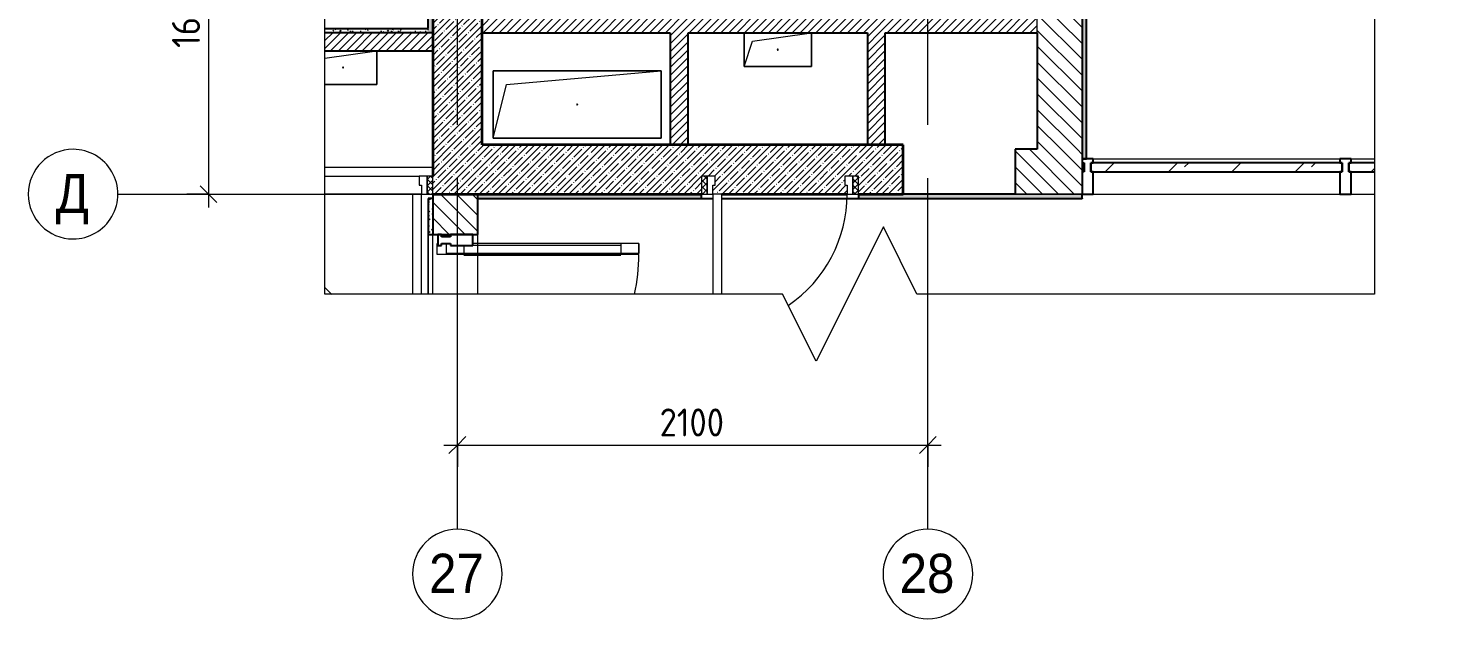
# Model space of a CAD drawing. Header units: millimetres. Extents: x 3991 to 282775, y -8553 to 29560.
# Drawn here: x 276467 to 282775, y 11504 to 14141 of the extents above; entities that cross this region are included whole.
import ezdxf

# ---------------------------------------------------------------- set-up
doc = ezdxf.new("R2010")
doc.units = ezdxf.units.MM
doc.linetypes.add('Осевая', pattern=[1587.5, 317.5, -238.125, 793.75, -238.125])
for name, color, linetype, lineweight in [('A-ANNO-DIMS', 7, 'Continuous', 9), ('A-ANNO-DIMS-50', 7, 'Continuous', 9), ('A-DETL-GENF', 7, 'Continuous', 9), ('A-DOOR', 7, 'Continuous', 9), ('A-DOOR-1', 7, 'Continuous', 15), ('A-DOOR-FRAM', 7, 'Continuous', 15), ('A-DOOR-FRAM-1', 7, 'Continuous', 9), ('A-GENM', 7, 'Continuous', 9), ('A-GLAZ-CURT', 7, 'Continuous', 9), ('A-GLAZ-CURT-1', 7, 'Continuous', 25), ('A-GLAZ-CWMG', 7, 'Continuous', 9), ('A-GLAZ-CWMG-1', 7, 'Continuous', 25), ('A-WALL', 7, 'Continuous', 9), ('I-WALL', 7, 'Continuous', 9), ('Оси', 7, 'Continuous', 9), ('Оси-1', 7, 'Continuous', 20), ('Оси-2', 7, 'Осевая', 9)]:
    doc.layers.add(name, color=color, linetype=linetype, lineweight=lineweight)
for name, color, linetype, lineweight, true_color in [('A-WALL-1', 7, 'Continuous', 25, 0x3c3c3c), ('A-WALL-2', 7, 'Continuous', 35, 0x3c3c3c), ('A-WALL-FNSH-1', 7, 'Continuous', 15, 0x3c3c3c)]:
    doc.layers.add(name, color=color, linetype=linetype, lineweight=lineweight, true_color=true_color)
doc.styles.add('Arial', font='arial.ttf', dxfattribs={"width": 0.9, "height": 175})
doc.styles.add('ISOCPEUR', font='isocpeur.ttf', dxfattribs={"width": 0.9, "height": 125})
doc.dimstyles.new('ISO-2_5_0_9К_БОЛЬШОЙ', dxfattribs={"dimscale": 304.8, "dimtxt": 124.497647, "dimasz": 0.246063, "dimexe": 0.19685, "dimexo": 0.492126, "dimgap": 0, "dimtad": 1, "dimdec": 0, "dimrnd": 10, "dimzin": 0, "dimdsep": 46, "dimtxsty": 'ISOCPEUR', "dimblk1": 'OBLIQUE', "dimblk2": 'OBLIQUE', "dimsah": 1, "dimcen": 0.09, "dimdle": 0.19685, "dimazin": 0, "dimtfac": 1, "dimtdec": 4, "dimtix": 1, "dimtmove": 0, "dimatfit": 3, "dimfxl": 1, "dimtvp": 1, "dimtolj": 1, "dimtzin": 0, "dimarcsym": 2})
pattern_1 = [(135, (179771.86, 0), (-35.35534, -35.35534), [])]
pattern_2 = [(45, (179771.86, 0), (-28.51196, 28.51196), []), (45, (179800.37, 0), (-28.51196, 28.51196), [50.403, -10.081, 1.676, -8.404])]
pattern_3 = [(45, (179771.858, 0), (-17.6776695, 17.6776695), [])]
pattern_4 = [(0, (179771.858, 0), (60.96, 15.24), [5.029, -40.691, 5.029, -40.691, -243.84]), (0, (179771.858, 0), (60.96, 15.24), [-91.44, 5.029, -86.411, 5.029, -40.691, -106.68]), (0, (179771.858, 0), (60.96, 15.24), [-228.6, 5.029, -25.451, 5.029, -71.171]), (120, (179794.718, 7.62), (-43.6782272, 45.1729086), [5.029, -40.691, 5.029, -40.691, -243.84]), (120, (179794.718, 7.62), (-43.6782272, 45.1729086), [-91.44, 5.029, -86.411, 5.029, -40.691, -106.68]), (120, (179794.718, 7.62), (-43.6782272, 45.1729086), [-228.6, 5.029, -25.451, 5.029, -71.171]), (240, (179802.338, 38.1), (-17.2817728, -60.4129086), [5.029, -40.691, 5.029, -40.691, -243.84]), (240, (179802.338, 38.1), (-17.2817728, -60.4129086), [-91.44, 5.029, -86.411, 5.029, -40.691, -106.68]), (240, (179802.338, 38.1), (-17.2817728, -60.4129086), [-228.6, 5.029, -25.451, 5.029, -71.171])]

# ---------------------------------------------------------------- blocks, each defined once
blk = doc.blocks.new('110_Дверь_СКБ_1Ст - д-18 700x2100h_Технический шкаф ЭОМ и СС-23279316-Фрагмент 1_8')
at = {"layer": 'A-DOOR'}
h = blk.add_hatch(dxfattribs=at)
h.set_pattern_fill('FP_211', color=256, style=0, pattern_type=2)
h.set_pattern_definition([(135, (1951.41, 174.685), (-14.14214, -14.14214), []), (225, (1951.41, 174.685), (14.14214, -14.14214), [])])
h.paths.add_polyline_path([(337.5, 110), (337.5, 30), (362.5, 30), (362.5, 110)])
at = {"layer": 'A-DOOR-FRAM-1'}
h = blk.add_hatch(dxfattribs=at)
h.set_pattern_fill('FP_212', color=256, style=0, pattern_type=2)
h.set_pattern_definition([(45, (-171.384, 174.685), (-14.1421, 14.1421), []), (135, (-171.384, 174.685), (-14.1421, -14.1421), [])])
h.paths.add_polyline_path([(-321, 110), (-337.5, 110), (-337.5, 30), (-312.5, 30), (-312.5, 110)])
at = {"layer": 'A-DOOR'}
blk.add_arc((312.5, 110), 600, 124.13076, 180, dxfattribs=at)
at = {"layer": 'A-DOOR-1'}
for p, q in [((272.5, 556.3), (272.5, 110)), ((312.5, 110), (312.5, 556.3)), ((272.5, 110), (312.5, 110))]:
    blk.add_line(p, q, dxfattribs=at)
at = {"layer": 'A-DOOR-FRAM'}
for p, q in [((-312.5, 110), (-337.5, 110)), ((-337.5, 110), (-337.5, 30)), ((-287.5, 110), (-312.5, 110)), ((-312.5, 110), (-312.5, 30)), ((-312.5, 30), (-312.5, 110)), ((-287.5, 70), (-287.5, 110)), ((-277.5, 70), (-287.5, 70)), ((-277.5, 30), (-277.5, 70)), ((312.5, 70), (302.5, 70)), ((302.5, 70), (302.5, 30)), ((312.5, 110), (312.5, 70)), ((337.5, 110), (312.5, 110)), ((337.5, 30), (337.5, 110)), ((362.5, 110), (337.5, 110)), ((337.5, 110), (337.5, 30)), ((362.5, 30), (362.5, 110)), ((-337.5, 30), (-312.5, 30)), ((-312.5, 30), (-277.5, 30)), ((302.5, 30), (337.5, 30)), ((337.5, 30), (362.5, 30))]:
    blk.add_line(p, q, dxfattribs=at)
blk = doc.blocks.new('110_Дверь_СКБ_1Ст - д-18п 700x2100h_Технический шкаф ЭОМ и СС 2-32193184-Фрагмент 1_8')
at = {"layer": 'A-DOOR-FRAM-1'}
h = blk.add_hatch(dxfattribs=at)
h.set_pattern_fill('FP_136', color=256, style=0, pattern_type=2)
h.set_pattern_definition([(45, (-171.384, 124.685), (-14.1421, 14.1421), []), (135, (-171.384, 124.685), (-14.1421, -14.1421), [])])
h.paths.add_polyline_path([(-337.5, 60), (-337.5, -20), (-312.5, -20), (-312.5, 60)])
at = {"layer": 'A-DOOR'}
blk.add_arc((-287.5, 60), 600, 44.04168, 48.24136, dxfattribs=at)
at = {"layer": 'A-DOOR-1'}
for p, q in [((-287.5, 506.3), (-287.5, 60)), ((-247.5, 60), (-247.5, 506.3)), ((-287.5, 60), (-247.5, 60))]:
    blk.add_line(p, q, dxfattribs=at)
at = {"layer": 'A-DOOR-FRAM'}
for p, q in [((-312.5, 60), (-337.5, 60)), ((-337.5, 60), (-337.5, -20)), ((-287.5, 60), (-312.5, 60)), ((-312.5, 60), (-312.5, -20)), ((-312.5, -20), (-312.5, 60)), ((-287.5, 20), (-287.5, 60)), ((-277.5, 20), (-287.5, 20)), ((-277.5, -20), (-277.5, 20)), ((-337.5, -20), (-312.5, -20)), ((-312.5, -20), (-277.5, -20))]:
    blk.add_line(p, q, dxfattribs=at)
at = {"layer": 'A-DOOR-FRAM-1'}
for p, q in [((-247.5, 60), (143.3, 60)), ((143.3, -20), (-277.5, -20))]:
    blk.add_line(p, q, dxfattribs=at)
blk = doc.blocks.new('Прямоугольный импост - Импост структурный с накладкой - 160мм Темный-30756008-Фрагмент 1_8')
at = {"layer": 'A-GLAZ-CWMG-1'}
for p, q in [((-50, 0), (-50, 17)), ((-50, 17), (0, 17)), ((-40, 0), (-50, 0)), ((-40, -40), (-40, 0)), ((0, 0), (-10, 0)), ((-10, 0), (-10, -40)), ((0, 17), (0, 0)), ((-50, -140), (-50, -40)), ((-50, -40), (-40, -40)), ((-10, -40), (0, -40)), ((0, -40), (0, -140)), ((0, -140), (-50, -140))]:
    blk.add_line(p, q, dxfattribs=at)
blk = doc.blocks.new('Системная панель - Стекло - 40мм-32352622-Фрагмент 1_8')
at = {"layer": 'A-GLAZ-CURT'}
h = blk.add_hatch(dxfattribs=at)
h.set_pattern_fill('FP_213', color=256, style=0, pattern_type=2)
h.set_pattern_definition([(225, (103124, 13490), (141.42136, -141.42136), [100, -300]), (225, (103224, 13540), (141.42136, -141.42136), [300, -100]), (225, (103024, 13590), (141.42136, -141.42136), [100, -300])])
h.paths.add_polyline_path([(485, 40), (370.6, 40), (370.6, 0), (485, 0)])
at = {"layer": 'A-GLAZ-CURT-1'}
for p, q in [((485, 40), (370.6, 40)), ((370.6, 0), (485, 0)), ((485, 0), (485, 40))]:
    blk.add_line(p, q, dxfattribs=at)
blk = doc.blocks.new('Прямоугольный импост - Импост структурный с накладкой - 160мм Темный-32352618-Фрагмент 1_8')
at = {"layer": 'A-GLAZ-CWMG'}
for p, q in [((102599, 13557), (102703.4, 13557)), ((102599, 13400), (102703.4, 13400))]:
    blk.add_line(p, q, dxfattribs=at)
blk = doc.blocks.new('Системная панель - Стекло - 40мм-32352614-Фрагмент 1_8')
at = {"layer": 'A-GLAZ-CURT'}
h = blk.add_hatch(dxfattribs=at)
h.set_pattern_fill('FP_214', color=256, style=0, pattern_type=2)
h.set_pattern_definition([(225, (102048.5, 13490), (141.42136, -141.42136), [100, -300]), (225, (102148.5, 13540), (141.42136, -141.42136), [300, -100]), (225, (101948.5, 13590), (141.42136, -141.42136), [100, -300])])
h.paths.add_polyline_path([(-560.5, 40), (-560.5, 0), (560.5, 0), (560.5, 40), (-550.5, 40)])
at = {"layer": 'A-GLAZ-CURT-1'}
for p, q in [((560.5, 40), (-560.5, 40)), ((-560.5, 40), (-560.5, 0)), ((560.5, 0), (560.5, 40)), ((-560.5, 0), (560.5, 0))]:
    blk.add_line(p, q, dxfattribs=at)
blk = doc.blocks.new('Прямоугольный импост - Импост структурный с накладкой - 160мм Темный-32352612-Фрагмент 1_8')
at = {"layer": 'A-GLAZ-CWMG'}
for p, q in [((101448, 13557), (102549, 13557)), ((101448, 13400), (102549, 13400))]:
    blk.add_line(p, q, dxfattribs=at)
blk = doc.blocks.new('Прямоугольный импост - Импост структурный с накладкой - 160мм Темный-30755591-Фрагмент 1_8')
at = {"layer": 'A-GLAZ-CWMG-1'}
for p, q in [((-25, 0), (-25, 17)), ((-25, 17), (25, 17)), ((-15, 0), (-25, 0)), ((-15, -40), (-15, 0)), ((25, 0), (15, 0)), ((15, 0), (15, -40)), ((25, 17), (25, 0)), ((-25, -140), (-25, -40)), ((-25, -40), (-15, -40)), ((15, -40), (25, -40)), ((25, -40), (25, -140)), ((25, -140), (-25, -140))]:
    blk.add_line(p, q, dxfattribs=at)
blk = doc.blocks.new('GM_Отверстие прямоугольное _в плите_ - Отверстие-21606279-Фрагмент 1_8')
at = {"layer": 'A-GENM'}
for p, q in [((-375, -150), (-375, 150)), ((-375, 150), (375, 150)), ((375, 150), (-375, 150)), ((-375, 150), (-375, -150)), ((-315, 90), (375, 150)), ((375, 150), (375, -150)), ((375, -150), (375, 150)), ((-375, -150), (-315, 90)), ((375, -150), (-375, -150)), ((-375, -150), (375, -150))]:
    blk.add_line(p, q, dxfattribs=at)
for start, end in [(360, 180), (180, 360)]:
    blk.add_arc((0, 0), 2.5, start, end, dxfattribs=at)
blk = doc.blocks.new('GM_Отверстие прямоугольное _в плите_ - Отверстие-21620300-Фрагмент 1_8')
at = {"layer": 'A-GENM'}
for p, q in [((-80.8, 42), (150, 75)), ((150, 75), (150, -75)), ((150, -75), (150, 75)), ((150, -75), (-80.8, -75)), ((-80.8, -75), (150, -75))]:
    blk.add_line(p, q, dxfattribs=at)
for start, end in [(360, 180), (180, 360)]:
    blk.add_arc((0, 0), 2.5, start, end, dxfattribs=at)
blk = doc.blocks.new('GM_Отверстие прямоугольное _в плите_ - Отверстие-V337-Фрагмент 1_8')
at = {"layer": 'A-GENM'}
for p, q in [((-150, -75), (-150, 75)), ((-150, 75), (-150, -75)), ((-112.5, 37.5), (150, 75)), ((150, 75), (150, -75)), ((150, -75), (150, 75)), ((-150, -75), (-112.5, 37.5)), ((150, -75), (-150, -75)), ((-150, -75), (150, -75))]:
    blk.add_line(p, q, dxfattribs=at)
for start, end in [(360, 180), (180, 360)]:
    blk.add_arc((0, 0), 2.5, start, end, dxfattribs=at)
blk = doc.blocks.new('Дверь_Витражная_остекление_ - ВВ-7 остекление-32349468-Фрагмент 1_8')
at = {"layer": 'A-DETL-GENF'}
for p, q in [((865, -880), (865, -20)), ((865, -20), (865, -880)), ((856, -800), (856, -100)), ((900, -100), (865, -100)), ((900, -800), (900, -140)), ((910, -880), (910, -140)), ((910, -880), (910, -140)), ((910, -800), (865, -800)), ((910, -880), (865, -880)), ((865, -880), (910, -880))]:
    blk.add_line(p, q, dxfattribs=at)
at = {"layer": 'A-DOOR'}
blk.add_line((860, -880), (860, -20), dxfattribs=at)
blk.add_arc((860, -20), 860, 258.14722, 270, dxfattribs=at)
at = {"layer": 'A-DOOR-1'}
for p, q in [((860, 20), (910, 20)), ((860, -20), (860, 20)), ((910, 20), (910, 17)), ((910, -20), (860, -20))]:
    blk.add_line(p, q, dxfattribs=at)
blk = doc.blocks.new('Прямоугольный импост - Импост структурный с накладкой - 160мм Темный-32348142-Фрагмент 1_8')
at = {"layer": 'A-GLAZ-CWMG-1'}
for p, q in [((0, 17), (-50, 17)), ((-50, 17), (-50, 0)), ((-50, 0), (-40, 0)), ((-40, 0), (-40, -40)), ((-10, -40), (-10, 0)), ((-10, 0), (0, 0)), ((0, 0), (0, 17)), ((-40, -40), (-50, -40)), ((-50, -40), (-50, -140)), ((0, -40), (-10, -40)), ((0, -140), (0, -40)), ((-50, -140), (0, -140))]:
    blk.add_line(p, q, dxfattribs=at)
blk = doc.blocks.new('DET_L_Линия разрыва - М100-30712819-Фрагмент 1_8')
at = {"layer": 'A-DETL-GENF'}
for p, q in [((2493.3, -300), (2793.3, 300)), ((2793.3, 300), (2943.3, 0)), ((0, 0), (2343.3, 0)), ((2343.3, 0), (2493.3, -300)), ((2943.3, 0), (5286.6, 0))]:
    blk.add_line(p, q, dxfattribs=at)
blk = doc.blocks.new('DET_L_Линия разрыва - М100-30712737-Фрагмент 1_8')
at = {"layer": 'A-DETL-GENF'}
for p, q in [((2192.1, -300), (2492.1, 300)), ((2492.1, 300), (2642.1, 0)), ((0, 0), (2042.1, 0)), ((2042.1, 0), (2192.1, -300)), ((2642.1, 0), (4684.2, 0))]:
    blk.add_line(p, q, dxfattribs=at)
blk = doc.blocks.new('DET_L_Линия разрыва - М100-30712943-Фрагмент 1_8')
at = {"layer": 'A-DETL-GENF'}
for p, q in [((2690, 300), (2540, 0)), ((2990, -300), (2690, 300)), ((2540, 0), (393.4, 0)), ((3140, 0), (2990, -300)), ((5680, 0), (3140, 0))]:
    blk.add_line(p, q, dxfattribs=at)
blk = doc.blocks.new('Ось сетки - D8-29747960-Фрагмент 1_8')
at = {"layer": 'Оси-1'}
for start, end in [(360, 180), (180, 360)]:
    blk.add_arc((0, 0), 4, start, end, dxfattribs=at)
blk = doc.blocks.new('DIMBLOCK113-Фрагмент 1_8')
at = {"layer": 'A-ANNO-DIMS-50', "lineweight": 20}
for p, q in [((277271.6, 15000), (277234.1, 15037.5)), ((277271.6, 15000), (277309.1, 14962.5)), ((277271.6, 13400), (277234.1, 13437.5)), ((277271.6, 13400), (277309.1, 13362.5))]:
    blk.add_line(p, q, dxfattribs=at)
at = {"layer": 'A-ANNO-DIMS-50'}
for p, q in [((277174.7, 15000), (277331.6, 15000)), ((277271.6, 15000), (277174.7, 15000)), ((277271.6, 15000), (277271.6, 13340)), ((277174.7, 13400), (277331.6, 13400)), ((277271.6, 13400), (277174.7, 13400))]:
    blk.add_line(p, q, dxfattribs=at)
at = {"layer": 'A-ANNO-DIMS-50', "color": 0, "insert": (277108.3, 14052.8), "char_height": 125, "width": 353.382, "attachment_point": 1, "rotation": 90, "line_spacing_factor": 1.149209, "style": 'ISOCPEUR'}
blk.add_mtext('1600', dxfattribs=at)
blk = doc.blocks.new('_Oblique')
at = {"color": 0, "linetype": 'ByBlock', "lineweight": -2}
blk.add_line((-0.5, -0.5), (0.5, 0.5), dxfattribs=at)
blk = doc.blocks.new('DIMBLOCK114-Фрагмент 1_8')
at = {"layer": 'A-ANNO-DIMS-50'}
for p, q in [((278381.9, 12182.8), (278381.9, 12339.7)), ((280481.9, 12182.8), (280481.9, 12339.7)), ((278321.9, 12279.7), (280541.9, 12279.7)), ((278381.9, 12279.7), (278381.9, 12182.8)), ((280481.9, 12279.7), (280481.9, 12182.8))]:
    blk.add_line(p, q, dxfattribs=at)
at = {"layer": 'A-ANNO-DIMS-50', "lineweight": 20}
for p, q in [((278381.9, 12279.7), (278419.4, 12317.2)), ((280481.9, 12279.7), (280519.4, 12317.2)), ((278381.9, 12279.7), (278344.4, 12242.2)), ((280481.9, 12279.7), (280444.4, 12242.2))]:
    blk.add_line(p, q, dxfattribs=at)
at = {"layer": 'A-ANNO-DIMS-50', "color": 0, "insert": (279284.6, 12443.1), "char_height": 125, "width": 353.382, "attachment_point": 1, "line_spacing_factor": 1.149209, "style": 'ISOCPEUR'}
blk.add_mtext('2100', dxfattribs=at)

msp = doc.modelspace()

# ---------------------------------------------------------------- hatches: boundary and pattern name
at = {"layer": 'I-WALL'}
h = msp.add_hatch(dxfattribs=at)
h.set_pattern_fill('FP_13', color=256, style=0, pattern_type=2)
h.set_pattern_definition(pattern_4)
h.paths.add_polyline_path([(281186.4, 13557), (281189.9, 13557), (281189.9, 15050), (281177.9, 15050), (281177.9, 15045), (281169.9, 15045), (281169.9, 13557)])
h.paths.add_polyline_path([(281189.9, 16175), (281189.9, 17750), (281169.9, 17750), (281169.9, 16205), (281177.9, 16205), (281177.9, 16175)])
h = msp.add_hatch(dxfattribs=at)
h.set_pattern_fill('FP_12', color=256, style=0, pattern_type=2)
h.set_pattern_definition(pattern_1)
h.paths.add_polyline_path([(281169.9, 13600), (281169.9, 15075), (280969.9, 15075), (280969.9, 13600)])
h.paths.add_polyline_path([(280969.9, 16175), (281169.9, 16175), (281169.9, 17530), (280969.9, 17530), (280969.9, 16205)])
h = msp.add_hatch(dxfattribs=at)
h.set_pattern_fill('FP_4', color=256, style=0, pattern_type=2)
h.set_pattern_definition(pattern_2)
h.paths.add_polyline_path([(278491.9, 13620), (278491.9, 15830), (278271.9, 15830), (278271.9, 13620)])
h = msp.add_hatch(dxfattribs=at)
h.set_pattern_fill('FP_13', color=256, style=0, pattern_type=2)
h.set_pattern_definition(pattern_4)
h.paths.add_polyline_path([(278271.9, 14120), (278271.9, 15590), (278251.9, 15590), (278251.9, 14120)])
h = msp.add_hatch(dxfattribs=at)
h.set_pattern_fill('FP_1', color=256, style=0, pattern_type=2)
h.set_pattern_definition(pattern_3)
h.paths.add_polyline_path([(280211.9, 14120), (280969.9, 14120), (280969.9, 14200), (278491.9, 14200), (278491.9, 14120), (280155.3, 14120)])
h = msp.add_hatch(dxfattribs=at)
h.set_pattern_fill('FP_13', color=256, style=0, pattern_type=2)
h.set_pattern_definition(pattern_4)
h.paths.add_polyline_path([(277791.1, 14120), (278251.9, 14120), (278251.9, 14140), (277791.1, 14140), (277791.1, 14134.8)])
h = msp.add_hatch(dxfattribs=at)
h.set_pattern_fill('FP_1', color=256, style=0, pattern_type=2)
h.set_pattern_definition(pattern_3)
h.paths.add_polyline_path([(277791.1, 14040), (278271.9, 14040), (278271.9, 14120), (277791.1, 14120), (277791.1, 14071.9)])
h = msp.add_hatch(dxfattribs=at)
h.set_pattern_fill('FP_1', color=256, style=0, pattern_type=2)
h.set_pattern_definition(pattern_3)
h.paths.add_polyline_path([(279331.9, 13620), (279411.9, 13620), (279411.9, 14120), (279331.9, 14120), (279331.9, 13638.3)])
h = msp.add_hatch(dxfattribs=at)
h.set_pattern_fill('FP_1', color=256, style=0, pattern_type=2)
h.set_pattern_definition(pattern_3)
h.paths.add_polyline_path([(280211.9, 13620), (280291.9, 13620), (280291.9, 14120), (280211.9, 14120), (280211.9, 13961.5)])
h = msp.add_hatch(dxfattribs=at)
h.set_pattern_fill('FP_4', color=256, style=0, pattern_type=2)
h.set_pattern_definition(pattern_2)
h.paths.add_polyline_path([(280171.9, 13400), (280371.9, 13400), (280371.9, 13620), (278271.9, 13620), (278271.9, 13400), (279471.9, 13400), (279471.9, 13480), (279531.9, 13480), (279531.9, 13440), (279521.9, 13440), (279521.9, 13400), (280121.9, 13400), (280121.9, 13440), (280111.9, 13440), (280111.9, 13480), (280171.9, 13480), (280171.9, 13442.3)])
h = msp.add_hatch(dxfattribs=at)
h.set_pattern_fill('FP_12', color=256, style=0, pattern_type=2)
h.set_pattern_definition(pattern_1)
h.paths.add_polyline_path([(280969.9, 13400), (281169.9, 13400), (281169.9, 13600), (280871.9, 13600), (280871.9, 13400)])
h = msp.add_hatch(dxfattribs=at)
h.set_pattern_fill('FP_13', color=256, style=0, pattern_type=2)
h.set_pattern_definition(pattern_4)
h.paths.add_polyline_path([(278271.9, 13220), (278271.9, 13380), (278251.9, 13380), (278251.9, 13220)])
h = msp.add_hatch(dxfattribs=at)
h.set_pattern_fill('FP_12', color=256, style=0, pattern_type=2)
h.set_pattern_definition(pattern_1)
h.paths.add_polyline_path([(278471.9, 13220), (278471.9, 13400), (278271.9, 13400), (278271.9, 13220)])
h = msp.add_hatch(dxfattribs=at)
h.set_pattern_fill('FP_13', color=256, style=0, pattern_type=2)
h.set_pattern_definition(pattern_4)
h.paths.add_polyline_path([(280371.9, 13380), (281170.9, 13380), (281170.9, 13400), (280171.9, 13400), (280171.9, 13380), (280211.9, 13380)])
h.paths.add_polyline_path([(279471.9, 13380), (279471.9, 13400), (278471.9, 13400), (278471.9, 13380), (279411.9, 13380)])

# ---------------------------------------------------------------- linework, layer by layer
at = {"layer": 'A-WALL'}
for p, q in [((280969.9, 14120), (280969.9, 14200)), ((280871.9, 13400), (281169.9, 13400)), ((281169.9, 13400), (280871.9, 13400))]:
    msp.add_line(p, q, dxfattribs=at)
at = {"layer": 'A-WALL-1'}
for p, q in [((278251.9, 14140), (278251.9, 15590)), ((281169.9, 15045), (281169.9, 13400)), ((281189.9, 13557), (281189.9, 15050)), ((277791.1, 14140), (278251.9, 14140)), ((278271.9, 14120), (277791.1, 14120)), ((278491.9, 14120), (279331.9, 14120)), ((279331.9, 14120), (279331.9, 13620)), ((279411.9, 14120), (280211.9, 14120)), ((279411.9, 13620), (279411.9, 14120)), ((280211.9, 14120), (280211.9, 13620)), ((280291.9, 14120), (280969.9, 14120)), ((280291.9, 13620), (280291.9, 14120)), ((280969.9, 14120), (280969.9, 13600)), ((277791.1, 14040), (278271.9, 14040)), ((280969.9, 13600), (280871.9, 13600)), ((280871.9, 13600), (280871.9, 13400)), ((281169.9, 13557), (281189.9, 13557)), ((278271.9, 13380), (278251.9, 13380)), ((278251.9, 13380), (278251.9, 13220)), ((278271.9, 13400), (278271.9, 13220)), ((279471.9, 13400), (278271.9, 13400)), ((278471.9, 13400), (278471.9, 13220)), ((278471.9, 13380), (279471.9, 13380)), ((279471.9, 13380), (279471.9, 13400)), ((280871.9, 13400), (280171.9, 13400)), ((280171.9, 13400), (280171.9, 13380)), ((280171.9, 13380), (281169.9, 13380)), ((281170.9, 13400), (281169.9, 13400)), ((281169.9, 13380), (281169.9, 13379)), ((281169.9, 13379), (281170.9, 13379)), ((281170.9, 13379), (281170.9, 13400)), ((278251.9, 13220), (278271.9, 13220)), ((278271.9, 13220), (278471.9, 13220))]:
    msp.add_line(p, q, dxfattribs=at)
at = {"layer": 'A-WALL-2'}
for p, q in [((278491.9, 13620), (278491.9, 15830)), ((278271.9, 15610), (278271.9, 13480)), ((280371.9, 13620), (278491.9, 13620)), ((280371.9, 13400), (280371.9, 13620)), ((278271.9, 13400), (279471.9, 13400)), ((279561.9, 13400), (280121.9, 13400)), ((280171.9, 13400), (280371.9, 13400))]:
    msp.add_line(p, q, dxfattribs=at)
at = {"layer": 'A-WALL-FNSH-1'}
for p, q in [((281190.9, 13557), (281190.9, 15075)), ((281189.9, 13557), (281190.9, 13557)), ((278250.9, 13380), (278250.9, 12953.7)), ((278251.9, 13380), (278250.9, 13380)), ((278481.9, 13380), (278481.9, 13379)), ((278481.9, 13379), (279521.9, 13379)), ((279521.9, 13380), (279471.9, 13380)), ((280171.9, 13380), (279561.9, 13380)), ((279561.9, 13379), (281169.9, 13379)), ((278251.9, 12953.7), (278251.9, 13220))]:
    msp.add_line(p, q, dxfattribs=at)
at = {"layer": 'I-WALL'}
for p, q in [((277791.1, 13520), (278271.9, 13520)), ((278271.9, 12953.7), (278271.9, 13220)), ((278471.9, 13220), (278471.9, 12953.7))]:
    msp.add_line(p, q, dxfattribs=at)
at = {"layer": 'Оси'}
for p, q in [((276866.8, 13400), (278116.8, 13400)), ((281225.3, 13400), (282475.3, 13400)), ((278381.9, 11904.3), (278381.9, 13154.3)), ((280481.9, 11904.3), (280481.9, 13154.3))]:
    msp.add_line(p, q, dxfattribs=at)
at = {"layer": 'Оси-2'}
for p, q in [((278381.9, 13154.3), (278381.9, 16990.3)), ((280481.9, 13154.3), (280481.9, 16990.3)), ((278116.8, 13400), (281225.3, 13400))]:
    msp.add_line(p, q, dxfattribs=at)

# ---------------------------------------------------------------- block references
at = {"layer": 'A-DETL-GENF'}
for name, p, rotation in [('DET_L_Линия разрыва - М100-30712943-Фрагмент 1_8', (277791.1, 18633.7), 270.0000000000001), ('DET_L_Линия разрыва - М100-30712819-Фрагмент 1_8', (282475.3, 18240.3), 269.9999999999999), ('DET_L_Линия разрыва - М100-30712737-Фрагмент 1_8', (282475.3, 12953.7), 180)]:
    msp.add_blockref(name, p, dxfattribs=dict(at, rotation=rotation))
at = {"layer": 'A-DOOR'}
for name, p, rotation in [('110_Дверь_СКБ_1Ст - д-18п 700x2100h_Технический шкаф ЭОМ и СС 2-32193184-Фрагмент 1_8', (277934.4, 13460), 180), ('110_Дверь_СКБ_1Ст - д-18 700x2100h_Технический шкаф ЭОМ и СС-23279316-Фрагмент 1_8', (279834.4, 13510), 180), ('Дверь_Витражная_остекление_ - ВВ-7 остекление-32349468-Фрагмент 1_8', (278311.4, 12270), 89.99999999999993)]:
    msp.add_blockref(name, p, dxfattribs=dict(at, rotation=rotation))
at = {"layer": 'A-GENM'}
for name, p in [('GM_Отверстие прямоугольное _в плите_ - Отверстие-V337-Фрагмент 1_8', (279811.9, 14045)), ('GM_Отверстие прямоугольное _в плите_ - Отверстие-21620300-Фрагмент 1_8', (277871.9, 13965)), ('GM_Отверстие прямоугольное _в плите_ - Отверстие-21606279-Фрагмент 1_8', (278916.9, 13800))]:
    msp.add_blockref(name, p, dxfattribs=at)
at = {"layer": 'A-GLAZ-CURT', "rotation": 180}
for name, p in [('Системная панель - Стекло - 40мм-32352614-Фрагмент 1_8', (281770.4, 13540)), ('Системная панель - Стекло - 40мм-32352622-Фрагмент 1_8', (282845.9, 13540))]:
    msp.add_blockref(name, p, dxfattribs=at)
at = {"layer": 'A-GLAZ-CWMG', "extrusion": (0, 0, -1)}
for name, p in [('Прямоугольный импост - Импост структурный с накладкой - 160мм Темный-30756008-Фрагмент 1_8', (-281169.9, 13540)), ('Прямоугольный импост - Импост структурный с накладкой - 160мм Темный-30755591-Фрагмент 1_8', (-282345.9, 13540))]:
    msp.add_blockref(name, p, dxfattribs=at)
at = {"layer": 'A-GLAZ-CWMG'}
for name in ['Прямоугольный импост - Импост структурный с накладкой - 160мм Темный-32352612-Фрагмент 1_8', 'Прямоугольный импост - Импост структурный с накладкой - 160мм Темный-32352618-Фрагмент 1_8']:
    msp.add_blockref(name, (179771.9, 0), dxfattribs=at)
at = {"layer": 'A-GLAZ-CWMG', "rotation": 89.99999999999993}
msp.add_blockref('Прямоугольный импост - Импост структурный с накладкой - 160мм Темный-32348142-Фрагмент 1_8', (278311.4, 13220), dxfattribs=at)
at = {"layer": 'Оси-1', "xscale": 49.99999999999998, "yscale": 49.99999999999998, "zscale": 49.99999999999998, "rotation": 269.9999999999995}
msp.add_blockref('Ось сетки - D8-29747960-Фрагмент 1_8', (276666.8, 13400), dxfattribs=at)
at = {"layer": 'Оси-1', "xscale": 49.99999999999998, "yscale": 49.99999999999998, "zscale": 49.99999999999998}
for p in [(278381.9, 11704.3), (280481.9, 11704.3)]:
    msp.add_blockref('Ось сетки - D8-29747960-Фрагмент 1_8', p, dxfattribs=at)

# ---------------------------------------------------------------- texts
at = {"layer": 'Оси', "char_height": 175, "attachment_point": 1, "style": 'Arial'}
for s, insert, width in [('\\fArial|b0|i0|c204|p34|;\\W.9;Д', (276589, 13490.5), 183.987), ('27', (278255.6, 11794.6), 303.038), ('28', (280355.6, 11794.6), 303.038)]:
    msp.add_mtext(s, dxfattribs=dict(at, insert=insert, width=width))

# ---------------------------------------------------------------- dimensions: what is measured, and where the dimension line sits
at = {"layer": 'A-ANNO-DIMS'}
dim = msp.add_linear_dim(base=(277271.6, 13400), p1=(277324.7, 15000), p2=(277324.7, 13400), angle=90, dimstyle='ISO-2_5_0_9К_БОЛЬШОЙ', override={"dimpost": '<>', "dimfxl": 1600}, dxfattribs=at)
dim.commit()
dim.dimension.update_dxf_attribs({"geometry": 'DIMBLOCK113-Фрагмент 1_8', "text_midpoint": (277209.1, 14200)})
dim = msp.add_linear_dim(base=(280481.9, 12279.7), p1=(278381.9, 12332.8), p2=(280481.9, 12332.8), dimstyle='ISO-2_5_0_9К_БОЛЬШОЙ', override={"dimpost": '<>', "dimfxl": 2100}, dxfattribs=at)
dim.commit()
dim.dimension.update_dxf_attribs({"geometry": 'DIMBLOCK114-Фрагмент 1_8', "text_midpoint": (279431.9, 12342.2)})

doc.saveas('drawing.dxf')
